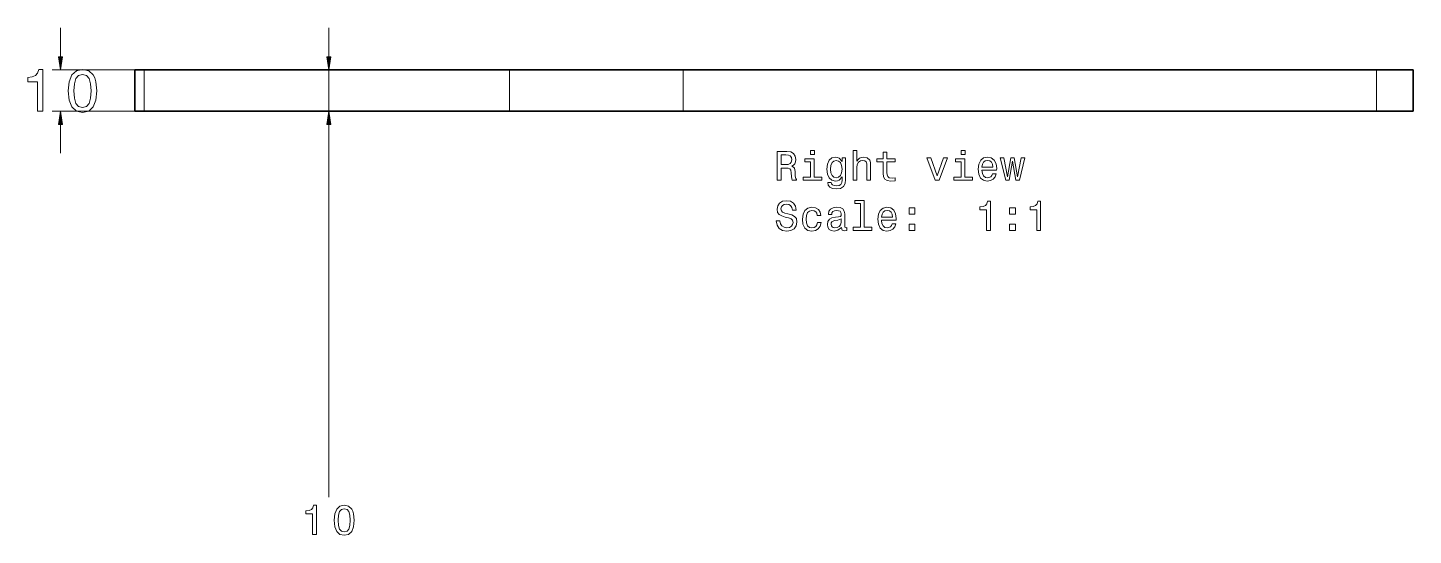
# Model space of a CAD drawing. Extents: x 9 to 581, y 52 to 424.
# Drawn here: x 8.6 to 343.7, y 301.7 to 424.3 of the extents above; entities that cross this region are included whole.
import ezdxf

# ---------------------------------------------------------------- set-up
doc = ezdxf.new("R2010")
doc.units = 0

msp = doc.modelspace()

# ---------------------------------------------------------------- linework, layer by layer
at = {"color": 3, "lineweight": 13, "ltscale": 0.174624}
for p, q in [((16.48, 417.36), (16.48, 424.35)), ((81.4, 417.36), (81.4, 424.35)), ((16.48, 394.03), (16.48, 401.01))]:
    msp.add_line(p, q, dxfattribs=at)
at = {"color": 3, "lineweight": 13}
for p, q in [((48.27, 414.19), (14.48, 414.19)), ((229.98, 414.19), (79.4, 414.19)), ((48.27, 404.19), (14.48, 404.19)), ((229.98, 404.19), (79.4, 404.19)), ((81.4, 310.96), (81.4, 401.01))]:
    msp.add_line(p, q, dxfattribs=at)
at = {"color": 7, "lineweight": 35, "ltscale": 0.0563}
for p, q in [((34.46, 414.19), (36.71, 414.19)), ((34.46, 404.19), (36.71, 404.19))]:
    msp.add_line(p, q, dxfattribs=at)
at = {"color": 7, "lineweight": 35, "ltscale": 0.25}
for p, q in [((34.46, 414.19), (34.46, 404.19)), ((343.72, 414.19), (343.72, 404.19))]:
    msp.add_line(p, q, dxfattribs=at)
at = {"color": 7, "lineweight": 35}
for p, q in [((125.12, 414.19), (36.71, 414.19)), ((125.12, 414.19), (167.08, 414.19)), ((334.84, 414.19), (167.08, 414.19)), ((125.12, 404.19), (36.71, 404.19)), ((125.12, 404.19), (167.08, 404.19)), ((334.84, 404.19), (167.08, 404.19))]:
    msp.add_line(p, q, dxfattribs=at)
at = {"color": 7, "lineweight": 13, "ltscale": 0.25}
for p, q in [((36.71, 414.19), (36.71, 404.19)), ((125.12, 414.19), (125.12, 404.19)), ((167.08, 414.19), (167.08, 404.19)), ((334.84, 414.19), (334.84, 404.19))]:
    msp.add_line(p, q, dxfattribs=at)
at = {"color": 3, "lineweight": 13, "ltscale": 0.25}
msp.add_line((81.4, 404.19), (81.4, 414.19), dxfattribs=at)
at = {"color": 7, "lineweight": 35, "ltscale": 0.222062}
for p, q in [((334.84, 414.19), (343.72, 414.19)), ((334.84, 404.19), (343.72, 404.19))]:
    msp.add_line(p, q, dxfattribs=at)
at = {"color": 3, "lineweight": 13}
for points in [[(15.98, 417.36), (16.48, 414.19), (16.99, 417.36)], [(80.9, 417.36), (81.4, 414.19), (81.9, 417.36)], [(10.89, 404.19), (12.2, 404.19), (12.2, 414.26), (11.22, 414.26), (10.96, 413.38), (10.44, 412.79), (9.65, 412.45), (8.55, 412.33), (8.55, 411.31), (10.89, 411.31)], [(18.35, 409.07), (18.57, 406.81), (19.24, 405.2), (20.32, 404.22), (21.82, 403.9), (23.31, 404.22), (24.39, 405.2), (25.05, 406.81), (25.28, 409.07), (25.05, 411.32), (24.78, 412.22), (24.39, 412.95), (23.31, 413.93), (21.82, 414.26), (20.32, 413.93), (19.24, 412.94), (18.57, 411.32)], [(19.73, 409.07), (19.85, 410.82), (20.21, 412.07), (20.86, 412.81), (21.82, 413.07), (22.77, 412.81), (23.42, 412.07), (23.78, 410.82), (23.9, 409.07), (23.78, 407.32), (23.42, 406.06), (22.77, 405.33), (21.82, 405.08), (20.86, 405.33), (20.21, 406.06), (19.85, 407.32)], [(16.99, 401.01), (16.48, 404.19), (15.98, 401.01)], [(81.9, 401.01), (81.4, 404.19), (80.9, 401.01)], [(77.48, 301.92), (78.4, 301.92), (78.4, 308.97), (77.71, 308.97), (77.53, 308.36), (77.17, 307.94), (76.61, 307.7), (75.85, 307.62), (75.85, 306.91), (77.48, 306.91)], [(82.7, 305.34), (82.86, 303.76), (83.33, 302.63), (84.09, 301.94), (85.13, 301.72), (86.17, 301.94), (86.93, 302.63), (87.39, 303.76), (87.56, 305.34), (87.39, 306.92), (87.2, 307.54), (86.93, 308.06), (86.17, 308.74), (85.13, 308.97), (84.09, 308.74), (83.33, 308.05), (82.86, 306.92)], [(83.67, 305.34), (83.75, 306.56), (84.01, 307.44), (84.46, 307.95), (85.13, 308.14), (85.8, 307.95), (86.25, 307.44), (86.51, 306.56), (86.59, 305.34), (86.51, 304.11), (86.25, 303.23), (85.8, 302.72), (85.13, 302.55), (84.46, 302.72), (84.01, 303.23), (83.75, 304.11)]]:
    msp.add_lwpolyline(points, close=True, dxfattribs=at)
at = {"color": 7, "lineweight": 13}
for points in [[(189.88, 387.48), (190.82, 387.48), (190.82, 390.43), (191.77, 390.43), (192.48, 390.4), (192.92, 390.26), (193.17, 389.93), (193.27, 389.33), (193.32, 388.42), (193.38, 387.83), (193.5, 387.48), (194.56, 387.48), (194.56, 387.67), (194.33, 387.95), (194.24, 388.47), (194.17, 389.6), (194, 390.44), (193.77, 390.7), (193.41, 390.9), (193.81, 391.15), (194.09, 391.5), (194.27, 391.94), (194.34, 392.48), (194.19, 393.33), (193.79, 393.96), (193.12, 394.35), (192.22, 394.48), (189.88, 394.48)], [(191.95, 393.62), (192.57, 393.56), (193, 393.37), (193.28, 393.01), (193.37, 392.46), (193.27, 391.87), (192.99, 391.52), (192.53, 391.34), (191.89, 391.29), (190.82, 391.29), (190.82, 393.62)], [(198.82, 388.22), (198.82, 392.71), (196.54, 392.71), (196.54, 391.95), (197.94, 391.95), (197.94, 388.22), (196.12, 388.22), (196.12, 387.48), (200.66, 387.48), (200.66, 388.22)], [(198.85, 394.72), (197.92, 394.72), (197.92, 393.71), (198.85, 393.71)], [(206.4, 387.72), (206.4, 392.89), (205.55, 392.89), (205.55, 392.02), (204.86, 392.81), (204.43, 393.01), (203.96, 393.08), (203.1, 392.88), (202.43, 392.32), (202, 391.41), (201.85, 390.19), (202, 388.96), (202.43, 388.05), (203.1, 387.48), (203.96, 387.28), (204.44, 387.36), (204.85, 387.54), (205.55, 388.3), (205.55, 387.54), (205.47, 386.93), (205.25, 386.5), (204.83, 386.25), (204.19, 386.15), (203.64, 386.22), (203.24, 386.37), (203.01, 386.63), (202.94, 386.98), (202.08, 386.98), (202.08, 386.94), (202.21, 386.3), (202.62, 385.81), (203.26, 385.5), (204.14, 385.39), (205.19, 385.54), (205.88, 385.96), (206.28, 386.7)], [(202.77, 390.19), (202.86, 391.09), (203.13, 391.75), (203.55, 392.15), (204.12, 392.29), (204.71, 392.15), (205.16, 391.75), (205.43, 391.09), (205.53, 390.19), (205.43, 389.27), (205.16, 388.62), (204.71, 388.21), (204.12, 388.08), (203.55, 388.21), (203.13, 388.62), (202.86, 389.28)], [(208.25, 387.48), (209.14, 387.48), (209.14, 390.6), (209.23, 391.32), (209.53, 391.84), (209.98, 392.17), (210.58, 392.29), (211.07, 392.19), (211.37, 391.91), (211.52, 391.46), (211.57, 390.86), (211.57, 387.48), (212.46, 387.48), (212.46, 391.04), (212.42, 391.75), (212.24, 392.35), (211.64, 392.89), (210.72, 393.08), (210.21, 393.01), (209.78, 392.82), (209.41, 392.52), (209.14, 392.11), (209.14, 394.72), (208.25, 394.72)], [(215.52, 391.95), (215.52, 389.24), (215.58, 388.36), (215.86, 387.76), (216.42, 387.41), (217.38, 387.28), (218.43, 387.33), (218.43, 388.1), (217.67, 388.04), (216.97, 388.12), (216.6, 388.37), (216.43, 388.8), (216.4, 389.39), (216.4, 391.95), (218.43, 391.95), (218.43, 392.71), (216.4, 392.71), (216.4, 394.29), (215.52, 394.29), (215.52, 392.71), (213.98, 392.71), (213.98, 391.95)], [(228.09, 387.48), (229.03, 387.48), (231.01, 392.89), (230.09, 392.89), (228.57, 388.53), (227.02, 392.89), (226.09, 392.89)], [(235.26, 388.22), (235.26, 392.71), (232.98, 392.71), (232.98, 391.95), (234.37, 391.95), (234.37, 388.22), (232.55, 388.22), (232.55, 387.48), (237.09, 387.48), (237.09, 388.22)], [(235.29, 394.72), (234.35, 394.72), (234.35, 393.71), (235.29, 393.71)], [(239.39, 389.93), (242.94, 389.93), (242.95, 390.34), (242.79, 391.5), (242.35, 392.37), (241.64, 392.89), (240.7, 393.08), (239.78, 392.88), (239.08, 392.32), (238.62, 391.4), (238.46, 390.19), (238.61, 388.95), (239.07, 388.04), (239.76, 387.48), (240.67, 387.28), (241.46, 387.42), (242.1, 387.76), (242.58, 388.3), (242.85, 389.03), (241.97, 389.03), (241.79, 388.63), (241.53, 388.32), (240.78, 388.08), (240.21, 388.19), (239.77, 388.55), (239.49, 389.12), (239.39, 389.9)], [(239.39, 390.67), (239.5, 391.37), (239.77, 391.88), (240.19, 392.2), (240.73, 392.31), (241.27, 392.2), (241.68, 391.88), (241.93, 391.37), (242.02, 390.67)], [(245.97, 387.48), (246.77, 392.08), (247.58, 387.48), (248.43, 387.48), (249.76, 392.89), (248.9, 392.89), (248.01, 388.29), (247.21, 392.89), (246.33, 392.89), (245.53, 388.29), (244.64, 392.89), (243.79, 392.89), (245.12, 387.48)], [(190.53, 377.69), (189.61, 377.69), (189.82, 376.62), (190.32, 375.84), (191.1, 375.36), (192.15, 375.19), (193.19, 375.35), (193.96, 375.8), (194.46, 376.49), (194.64, 377.41), (194.49, 378.24), (194.06, 378.77), (193.38, 379.12), (192.46, 379.39), (191.67, 379.58), (191.16, 379.8), (190.87, 380.12), (190.77, 380.63), (190.87, 381.08), (191.13, 381.42), (191.53, 381.66), (192.09, 381.74), (192.65, 381.64), (193.09, 381.36), (193.39, 380.91), (193.53, 380.29), (194.45, 380.29), (194.45, 380.31), (194.28, 381.26), (193.81, 381.97), (193.06, 382.41), (192.06, 382.56), (191.15, 382.41), (190.44, 381.99), (189.99, 381.33), (189.83, 380.49), (189.96, 379.73), (190.34, 379.22), (190.95, 378.87), (191.77, 378.61), (192.59, 378.38), (193.21, 378.16), (193.58, 377.83), (193.71, 377.31), (193.59, 376.77), (193.28, 376.37), (192.8, 376.12), (192.19, 376.04), (191.5, 376.15), (190.98, 376.47), (190.64, 377)], [(210.02, 381.88), (210.02, 376.13), (208.19, 376.13), (208.19, 375.38), (212.72, 375.38), (212.72, 376.13), (210.91, 376.13), (210.91, 382.62), (208.63, 382.62), (208.63, 381.88)], [(240.52, 375.38), (241.44, 375.38), (241.44, 382.43), (240.75, 382.43), (240.57, 381.82), (240.21, 381.4), (239.65, 381.16), (238.89, 381.08), (238.89, 380.37), (240.52, 380.37)], [(252.67, 375.38), (253.58, 375.38), (253.58, 382.43), (252.9, 382.43), (252.72, 381.82), (252.35, 381.4), (251.8, 381.16), (251.03, 381.08), (251.03, 380.37), (252.67, 380.37)], [(199.56, 379), (200.44, 379), (200.26, 379.81), (199.82, 380.45), (199.15, 380.84), (198.27, 380.99), (197.3, 380.79), (196.56, 380.22), (196.1, 379.31), (195.94, 378.08), (196.09, 376.86), (196.54, 375.95), (197.26, 375.38), (198.24, 375.19), (199.11, 375.34), (199.78, 375.77), (200.25, 376.43), (200.45, 377.32), (199.6, 377.32), (199.45, 376.75), (199.17, 376.33), (198.76, 376.07), (198.27, 375.99), (197.65, 376.12), (197.21, 376.52), (196.94, 377.18), (196.85, 378.11), (196.94, 379.01), (197.22, 379.67), (197.67, 380.07), (198.27, 380.21), (198.79, 380.12), (199.19, 379.89), (199.45, 379.51)], [(205.4, 376.09), (205.4, 376.06), (205.45, 375.72), (205.6, 375.47), (206.24, 375.28), (206.73, 375.36), (206.73, 376.05), (206.52, 376.02), (206.24, 376.15), (206.19, 376.55), (206.19, 379.36), (206.07, 380.07), (205.71, 380.58), (205.1, 380.88), (204.23, 380.99), (203.38, 380.87), (202.76, 380.53), (202.36, 379.99), (202.23, 379.29), (202.23, 379.23), (203.03, 379.23), (203.1, 379.65), (203.32, 379.95), (203.69, 380.13), (204.2, 380.2), (204.69, 380.15), (205.05, 380), (205.26, 379.74), (205.33, 379.38), (205.29, 378.95), (205.13, 378.74), (204.72, 378.64), (203.97, 378.56), (203.1, 378.38), (202.49, 378.06), (202.12, 377.55), (202.01, 376.8), (202.11, 376.14), (202.42, 375.64), (202.93, 375.33), (203.62, 375.22), (204.56, 375.43)], [(215.1, 377.83), (218.65, 377.83), (218.66, 378.25), (218.5, 379.41), (218.06, 380.27), (217.35, 380.8), (216.41, 380.99), (215.5, 380.79), (214.79, 380.22), (214.34, 379.31), (214.18, 378.1), (214.33, 376.86), (214.78, 375.95), (215.48, 375.38), (216.38, 375.19), (217.17, 375.32), (217.82, 375.66), (218.29, 376.21), (218.56, 376.94), (217.69, 376.94), (217.5, 376.53), (217.24, 376.23), (216.5, 375.99), (215.92, 376.1), (215.49, 376.45), (215.2, 377.03), (215.1, 377.8)], [(215.1, 378.58), (215.21, 379.28), (215.49, 379.79), (215.9, 380.1), (216.44, 380.21), (216.98, 380.1), (217.39, 379.79), (217.65, 379.28), (217.74, 378.58)], [(221.79, 379.3), (223.18, 379.3), (223.18, 380.8), (221.79, 380.8)], [(246.08, 379.3), (247.47, 379.3), (247.47, 380.8), (246.08, 380.8)], [(205.3, 377.28), (205.18, 376.75), (204.86, 376.35), (204.37, 376.09), (203.78, 376), (203.39, 376.05), (203.12, 376.21), (202.95, 376.49), (202.9, 376.89), (202.94, 377.24), (203.1, 377.49), (203.75, 377.77), (204.56, 377.89), (205.3, 378.14)], [(221.79, 375.38), (223.18, 375.38), (223.18, 376.89), (221.79, 376.89)], [(246.08, 375.38), (247.47, 375.38), (247.47, 376.89), (246.08, 376.89)]]:
    msp.add_lwpolyline(points, close=True, dxfattribs=at)
at = {"color": 3, "lineweight": 13}
for points in [[(15.98, 417.36), (16.48, 414.19), (15.98, 417.36), (16.99, 417.36)], [(80.9, 417.36), (81.4, 414.19), (80.9, 417.36), (81.9, 417.36)], [(16.99, 401.01), (16.48, 404.19), (16.99, 401.01), (15.98, 401.01)], [(81.9, 401.01), (81.4, 404.19), (81.9, 401.01), (80.9, 401.01)]]:
    msp.add_solid(points, dxfattribs=at)

doc.saveas('drawing.dxf')
